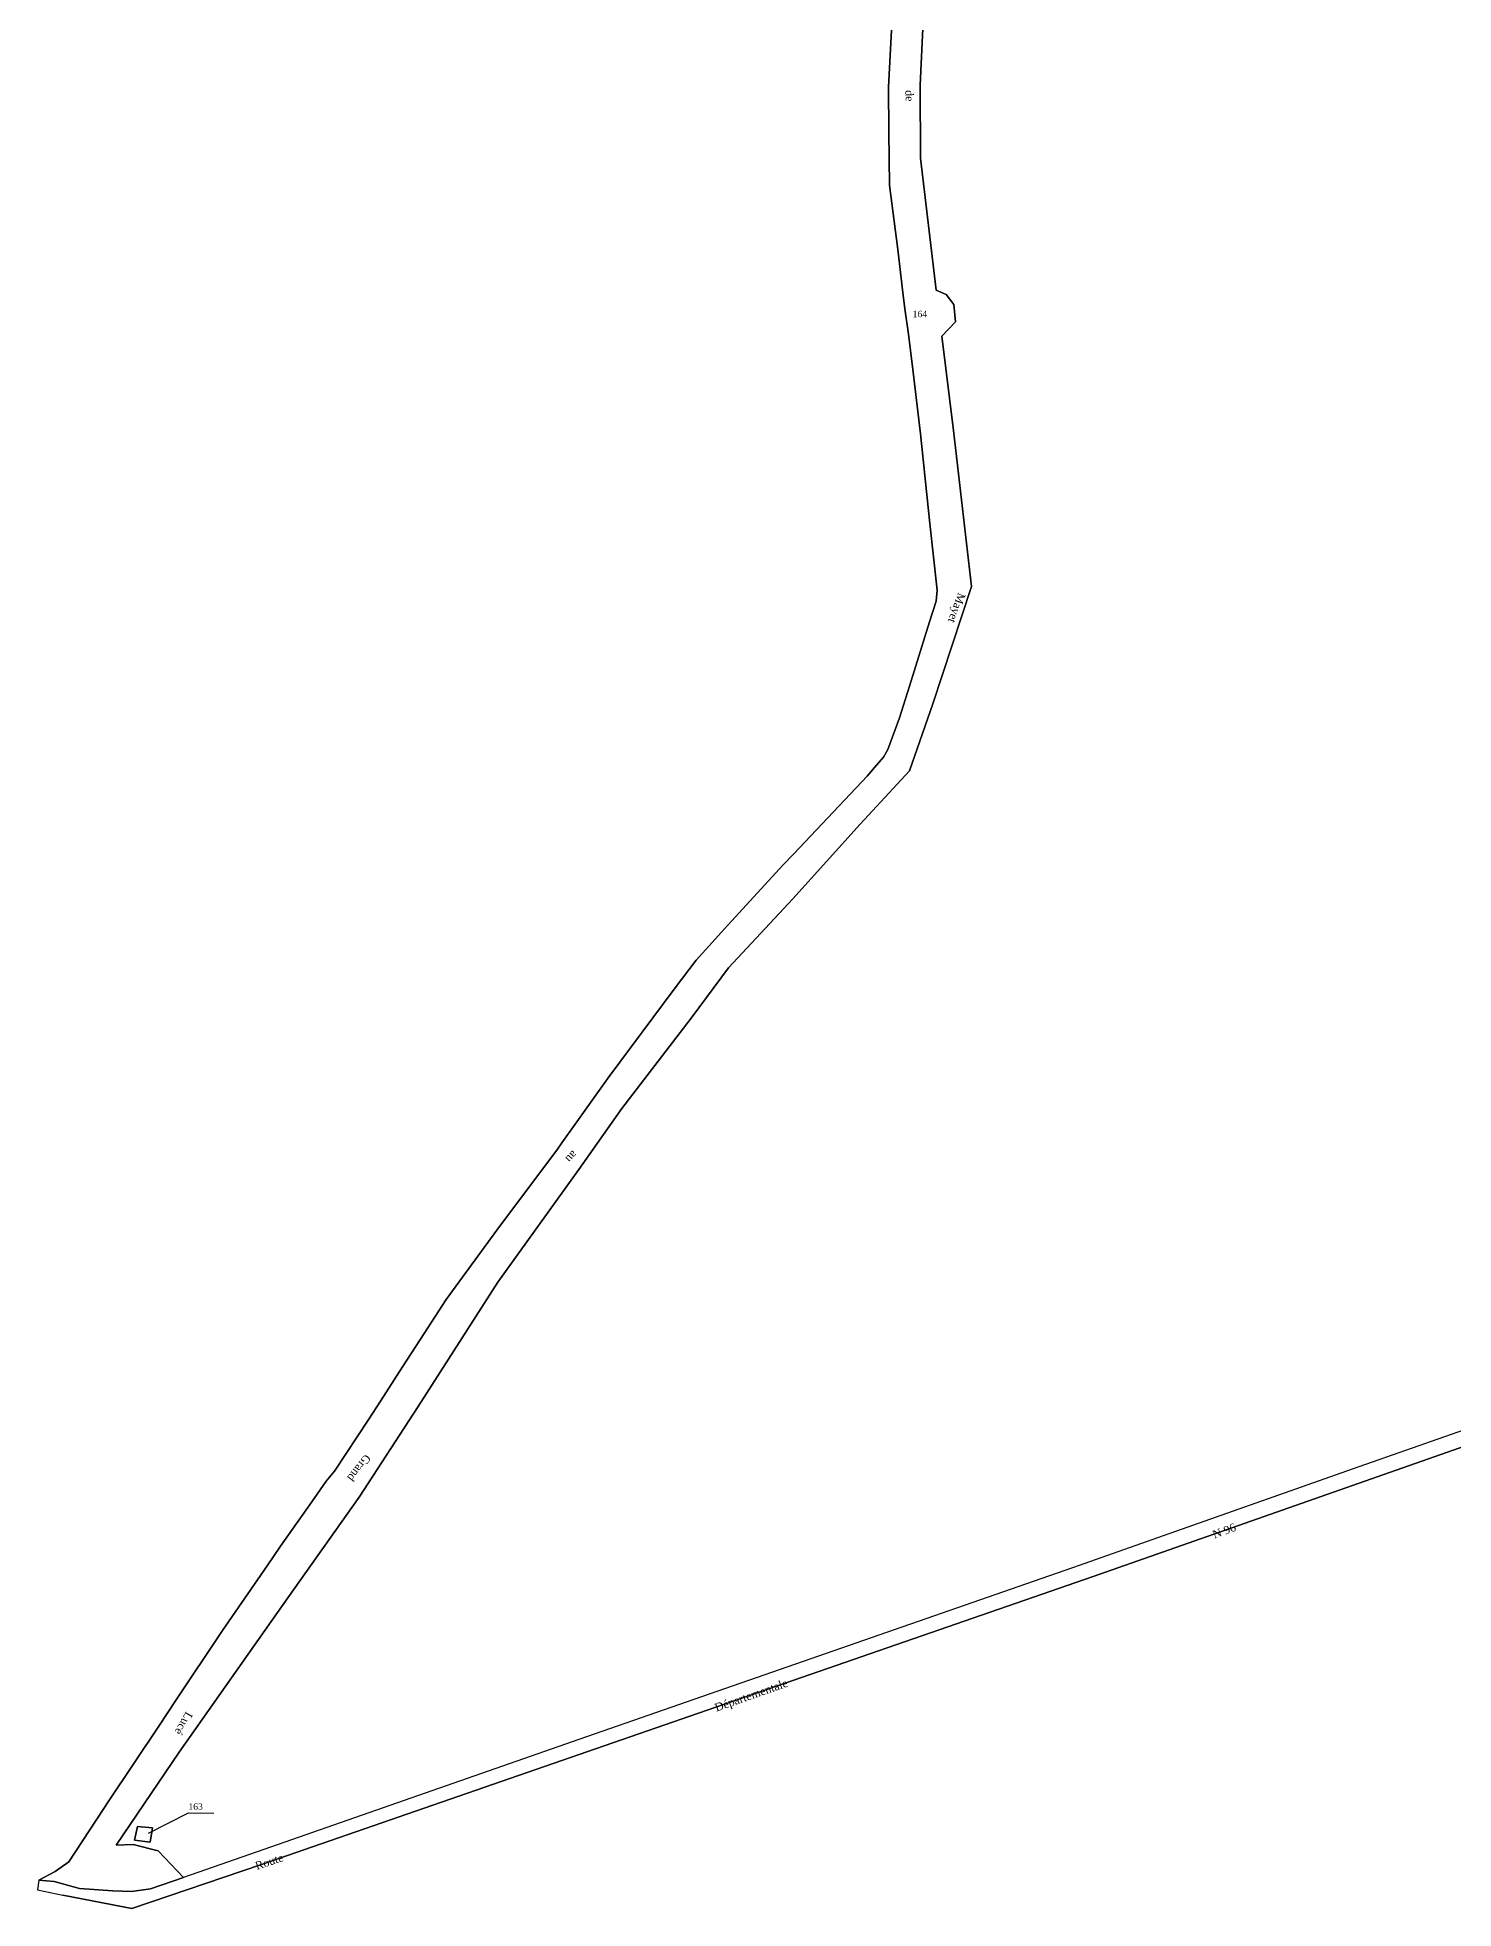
# Model space of a CAD drawing. Extents: x 501969 to 504799, y 6749305 to 6753731.
# Drawn here: x 503172 to 503615, y 6749305 to 6749890 of the extents above; entities that cross this region are included whole.
import ezdxf

# ---------------------------------------------------------------- set-up
doc = ezdxf.new("R2010")
doc.units = 0
doc.linetypes.add('CONTINU', pattern=[0])
for name, color, linetype in [('1LIEUDIT', 7, 'CONTINU'), ('1PARCELLE', 7, 'CONTINU'), ('1SECTION', 7, 'CONTINU'), ('1SUBDSECT', 7, 'CONTINU'), ('1TRONROU', 7, 'CONTINU'), ('1TROUPARCELLE', 7, 'CONTINU'), ('1ZONCOMM', 7, 'CONTINU'), ('3BATIDUR', 7, 'CONTINU'), ('3FLECHEPAR', 7, 'CONTINU'), ('3PARCELLETEX', 7, 'CONTINU'), ('3TRONROUTEX', 7, 'CONTINU'), ('3ZONCOMMTEX', 7, 'CONTINU')]:
    doc.layers.add(name, color=color, linetype=linetype)
doc.styles.get("Standard").update_dxf_attribs({"font": 'Times New Roman'})

msp = doc.modelspace()

# ---------------------------------------------------------------- linework, layer by layer
at = {"layer": '1LIEUDIT'}
msp.add_lwpolyline([(503439.47, 6749897.78), (503438.28, 6749873.98), (503438.34, 6749859.96), (503438.55, 6749843.4), (503441.2, 6749823.26), (503442.72, 6749809.81), (503443.38, 6749804.77), (503444.45, 6749796.79), (503445.82, 6749785.75), (503448.23, 6749765.71), (503451.16, 6749737.66), (503453.41, 6749716.81), (503453.13, 6749713.36), (503451.08, 6749706.91), (503444.78, 6749686.81), (503441.7, 6749676.93), (503438.05, 6749667.07), (503436.68, 6749664.62), (503433.91, 6749661.43), (503431.57, 6749658.71), (503408.65, 6749634.51), (503405.32, 6749630.98), (503387.99, 6749612.16), (503378.12, 6749601.19), (503371.25, 6749592.13), (503350.99, 6749564.87), (503336.19, 6749544.12), (503334.57, 6749541.86), (503317.02, 6749518.45), (503300.08, 6749495.18), (503292.06, 6749482.78), (503286.42, 6749474.13), (503279.51, 6749463.4), (503275.88, 6749457.8), (503265.15, 6749441.53), (503262.53, 6749438.45), (503258.83, 6749433.07), (503248.29, 6749418.18), (503244.06, 6749412.02), (503230.18, 6749391.81), (503215.48, 6749369.76), (503210.47, 6749362.2), (503194.48, 6749338.29), (503192.86, 6749335.87), (503182.12, 6749319.52), (503177.87, 6749316.52), (503172.79, 6749313.75), (503172.33, 6749310.77), (503180.26, 6749309.12), (503201.84, 6749304.9), (503242.33, 6749318.69), (503502.18, 6749408.64), (503744.95, 6749493.88)], dxfattribs=at)
at = {"layer": '1PARCELLE'}
for points in [[(503450.05, 6749914.58), (503448.1, 6749874.63), (503448.23, 6749851.81), (503453.1, 6749810.59), (503456.26, 6749809.19), (503458.68, 6749806.07), (503459.22, 6749800.69), (503454.94, 6749796.16), (503458.52, 6749766.77), (503464.14, 6749717.96), (503452.12, 6749681.35), (503444.8, 6749660.43), (503429.43, 6749643.77), (503408.33, 6749620.42), (503388.2, 6749598.82), (503376.54, 6749583.16), (503354.96, 6749554.89), (503341.47, 6749535.83), (503316.19, 6749500.6), (503291.29, 6749461.75), (503272.89, 6749433.45), (503250.61, 6749402.04), (503216.61, 6749353.72), (503196.98, 6749324.74), (503202.28, 6749324.93), (503210.01, 6749322.91), (503217.97, 6749314.65), (503217.97, 6749314.65), (503207.71, 6749311.12), (503201.75, 6749310.28), (503195.88, 6749310.48), (503185.48, 6749311.22), (503177.59, 6749313.33), (503172.79, 6749313.75), (503177.87, 6749316.52), (503182.12, 6749319.52), (503192.86, 6749335.87), (503194.48, 6749338.29), (503210.47, 6749362.2), (503215.48, 6749369.76), (503230.18, 6749391.81), (503244.06, 6749412.02), (503248.29, 6749418.18), (503258.83, 6749433.07), (503262.53, 6749438.45), (503265.15, 6749441.53), (503275.88, 6749457.8), (503279.51, 6749463.4), (503286.42, 6749474.13), (503292.06, 6749482.78), (503300.08, 6749495.18), (503317.02, 6749518.45), (503334.57, 6749541.86), (503336.19, 6749544.12), (503350.99, 6749564.87), (503371.25, 6749592.13), (503378.12, 6749601.19), (503387.99, 6749612.16), (503405.32, 6749630.98), (503408.65, 6749634.51), (503431.57, 6749658.71), (503433.91, 6749661.43), (503436.68, 6749664.62), (503438.05, 6749667.07), (503441.7, 6749676.93), (503444.78, 6749686.81), (503451.08, 6749706.91), (503453.13, 6749713.36), (503453.41, 6749716.81), (503451.16, 6749737.66), (503448.23, 6749765.71), (503445.82, 6749785.75), (503444.45, 6749796.79), (503443.38, 6749804.77), (503442.72, 6749809.81), (503441.2, 6749823.26), (503438.55, 6749843.4), (503438.34, 6749859.96), (503438.28, 6749873.98), (503439.47, 6749897.78)], [(503665.76, 6749471.16), (503585.2, 6749442.94), (503495.75, 6749411.36), (503343.88, 6749358.57), (503238.61, 6749321.76), (503217.97, 6749314.65), (503210.01, 6749322.91), (503210.01, 6749322.91), (503202.28, 6749324.93), (503196.98, 6749324.74), (503216.61, 6749353.72), (503250.61, 6749402.04), (503272.89, 6749433.45), (503291.29, 6749461.75), (503316.19, 6749500.6), (503341.47, 6749535.83), (503354.96, 6749554.89), (503376.54, 6749583.16), (503388.2, 6749598.82), (503408.33, 6749620.42), (503429.43, 6749643.77), (503444.8, 6749660.43), (503452.12, 6749681.35), (503464.14, 6749717.96), (503458.52, 6749766.77), (503454.94, 6749796.16), (503459.22, 6749800.69), (503458.68, 6749806.07), (503456.26, 6749809.19), (503453.1, 6749810.59), (503448.23, 6749851.81), (503448.1, 6749874.63), (503450.05, 6749914.58)]]:
    msp.add_lwpolyline(points, dxfattribs=at)
msp.add_lwpolyline([(503203.56, 6749330.53), (503208.31, 6749330.08), (503207.52, 6749325.65), (503202.7, 6749326.23), (503203.56, 6749330.53)], close=True, dxfattribs=at)
at = {"layer": '1SECTION'}
msp.add_lwpolyline([(503439.47, 6749897.78), (503438.28, 6749873.98), (503438.34, 6749859.96), (503438.55, 6749843.4), (503441.2, 6749823.26), (503442.72, 6749809.81), (503443.38, 6749804.77), (503444.45, 6749796.79), (503445.82, 6749785.75), (503448.23, 6749765.71), (503451.16, 6749737.66), (503453.41, 6749716.81), (503453.13, 6749713.36), (503451.08, 6749706.91), (503444.78, 6749686.81), (503441.7, 6749676.93), (503438.05, 6749667.07), (503436.68, 6749664.62), (503433.91, 6749661.43), (503431.57, 6749658.71), (503408.65, 6749634.51), (503405.32, 6749630.98), (503387.99, 6749612.16), (503378.12, 6749601.19), (503371.25, 6749592.13), (503350.99, 6749564.87), (503336.19, 6749544.12), (503334.57, 6749541.86), (503317.02, 6749518.45), (503300.08, 6749495.18), (503292.06, 6749482.78), (503286.42, 6749474.13), (503279.51, 6749463.4), (503275.88, 6749457.8), (503265.15, 6749441.53), (503262.53, 6749438.45), (503258.83, 6749433.07), (503248.29, 6749418.18), (503244.06, 6749412.02), (503230.18, 6749391.81), (503215.48, 6749369.76), (503210.47, 6749362.2), (503194.48, 6749338.29), (503192.86, 6749335.87), (503182.12, 6749319.52), (503177.87, 6749316.52), (503172.79, 6749313.75), (503172.33, 6749310.77), (503180.26, 6749309.12), (503201.84, 6749304.9), (503242.33, 6749318.69), (503502.18, 6749408.64), (503744.95, 6749493.88)], dxfattribs=at)
at = {"layer": '1SUBDSECT'}
msp.add_lwpolyline([(503439.47, 6749897.78), (503438.28, 6749873.98), (503438.34, 6749859.96), (503438.55, 6749843.4), (503441.2, 6749823.26), (503442.72, 6749809.81), (503443.38, 6749804.77), (503444.45, 6749796.79), (503445.82, 6749785.75), (503448.23, 6749765.71), (503451.16, 6749737.66), (503453.41, 6749716.81), (503453.13, 6749713.36), (503451.08, 6749706.91), (503444.78, 6749686.81), (503441.7, 6749676.93), (503438.05, 6749667.07), (503436.68, 6749664.62), (503433.91, 6749661.43), (503431.57, 6749658.71), (503408.65, 6749634.51), (503405.32, 6749630.98), (503387.99, 6749612.16), (503378.12, 6749601.19), (503371.25, 6749592.13), (503350.99, 6749564.87), (503336.19, 6749544.12), (503334.57, 6749541.86), (503317.02, 6749518.45), (503300.08, 6749495.18), (503292.06, 6749482.78), (503286.42, 6749474.13), (503279.51, 6749463.4), (503275.88, 6749457.8), (503265.15, 6749441.53), (503262.53, 6749438.45), (503258.83, 6749433.07), (503248.29, 6749418.18), (503244.06, 6749412.02), (503230.18, 6749391.81), (503215.48, 6749369.76), (503210.47, 6749362.2), (503194.48, 6749338.29), (503192.86, 6749335.87), (503182.12, 6749319.52), (503177.87, 6749316.52), (503172.79, 6749313.75), (503172.33, 6749310.77), (503180.26, 6749309.12), (503201.84, 6749304.9), (503242.33, 6749318.69), (503502.18, 6749408.64), (503744.95, 6749493.88)], dxfattribs=at)
at = {"layer": '1TRONROU'}
msp.add_lwpolyline([(503439.47, 6749897.78), (503438.28, 6749873.98), (503438.34, 6749859.96), (503438.55, 6749843.4), (503441.2, 6749823.26), (503442.72, 6749809.81), (503443.38, 6749804.77), (503444.45, 6749796.79), (503445.82, 6749785.75), (503448.23, 6749765.71), (503451.16, 6749737.66), (503453.41, 6749716.81), (503453.13, 6749713.36), (503451.08, 6749706.91), (503444.78, 6749686.81), (503441.7, 6749676.93), (503438.05, 6749667.07), (503436.68, 6749664.62), (503433.91, 6749661.43), (503431.57, 6749658.71), (503408.65, 6749634.51), (503405.32, 6749630.98), (503387.99, 6749612.16), (503378.12, 6749601.19), (503371.25, 6749592.13), (503350.99, 6749564.87), (503336.19, 6749544.12), (503334.57, 6749541.86), (503317.02, 6749518.45), (503300.08, 6749495.18), (503292.06, 6749482.78), (503286.42, 6749474.13), (503279.51, 6749463.4), (503275.88, 6749457.8), (503265.15, 6749441.53), (503262.53, 6749438.45), (503258.83, 6749433.07), (503248.29, 6749418.18), (503244.06, 6749412.02), (503230.18, 6749391.81), (503215.48, 6749369.76), (503210.47, 6749362.2), (503194.48, 6749338.29), (503192.86, 6749335.87), (503182.12, 6749319.52), (503177.87, 6749316.52), (503172.79, 6749313.75), (503172.79, 6749313.75), (503177.59, 6749313.33), (503185.48, 6749311.22), (503195.88, 6749310.48), (503201.75, 6749310.28), (503207.71, 6749311.12), (503217.97, 6749314.65), (503210.01, 6749322.91), (503202.28, 6749324.93), (503196.98, 6749324.74), (503216.61, 6749353.72), (503250.61, 6749402.04), (503272.89, 6749433.45), (503291.29, 6749461.75), (503316.19, 6749500.6), (503341.47, 6749535.83), (503354.96, 6749554.89), (503376.54, 6749583.16), (503388.2, 6749598.82), (503408.33, 6749620.42), (503429.43, 6749643.77), (503444.8, 6749660.43), (503452.12, 6749681.35), (503464.14, 6749717.96), (503458.52, 6749766.77), (503454.94, 6749796.16), (503459.22, 6749800.69), (503458.68, 6749806.07), (503456.26, 6749809.19), (503453.1, 6749810.59), (503448.23, 6749851.81), (503448.1, 6749874.63), (503450.05, 6749914.58)], dxfattribs=at)
at = {"layer": '1TROUPARCELLE'}
msp.add_lwpolyline([(503202.7, 6749326.23), (503203.56, 6749330.53), (503208.31, 6749330.08), (503207.52, 6749325.65), (503202.7, 6749326.23)], close=True, dxfattribs=at)
at = {"layer": '1ZONCOMM'}
msp.add_lwpolyline([(504112.37, 6749621.9), (503834.97, 6749525.7), (503744.95, 6749493.88), (503502.18, 6749408.64), (503242.33, 6749318.69), (503201.84, 6749304.9), (503180.26, 6749309.12)], dxfattribs=at)
at = {"layer": '3BATIDUR'}
msp.add_lwpolyline([(503203.56, 6749330.53), (503202.7, 6749326.23), (503207.52, 6749325.65), (503208.31, 6749330.08), (503203.56, 6749330.53)], close=True, dxfattribs=at)
at = {"layer": '3FLECHEPAR'}
msp.add_lwpolyline([(503207.01, 6749328.46), (503219.48, 6749334.77), (503227.42, 6749334.7)], dxfattribs=at)

# ---------------------------------------------------------------- texts
at = {"layer": '3PARCELLETEX'}
for s, p in [('164', (503445.77, 6749802.14)), ('163', (503219.49, 6749335.77))]:
    msp.add_text(s, height=2, dxfattribs=at).set_placement(p)
at = {"layer": '3TRONROUTEX'}
for s, rotation, p in [('de', 272.5, (503443.49, 6749873.04)), ('Mayet', 250.1, (503460.03, 6749716.23)), ('au', 227, (503339.53, 6749541.93)), ('Grand', 232, (503274.75, 6749447.05)), ('Lucé', 240.5, (503218.81, 6749366.66))]:
    msp.add_text(s, height=2.5, rotation=rotation, dxfattribs=at).set_placement(p)
at = {"layer": '3ZONCOMMTEX'}
for s, rotation, p in [('N 96', 20.3, (503540.07, 6749420.47)), ('Départementale', 19.4, (503384.47, 6749366.42)), ('Route', 18.5, (503240.87, 6749316.96))]:
    msp.add_text(s, height=2.5, rotation=rotation, dxfattribs=at).set_placement(p)

doc.saveas('drawing.dxf')
